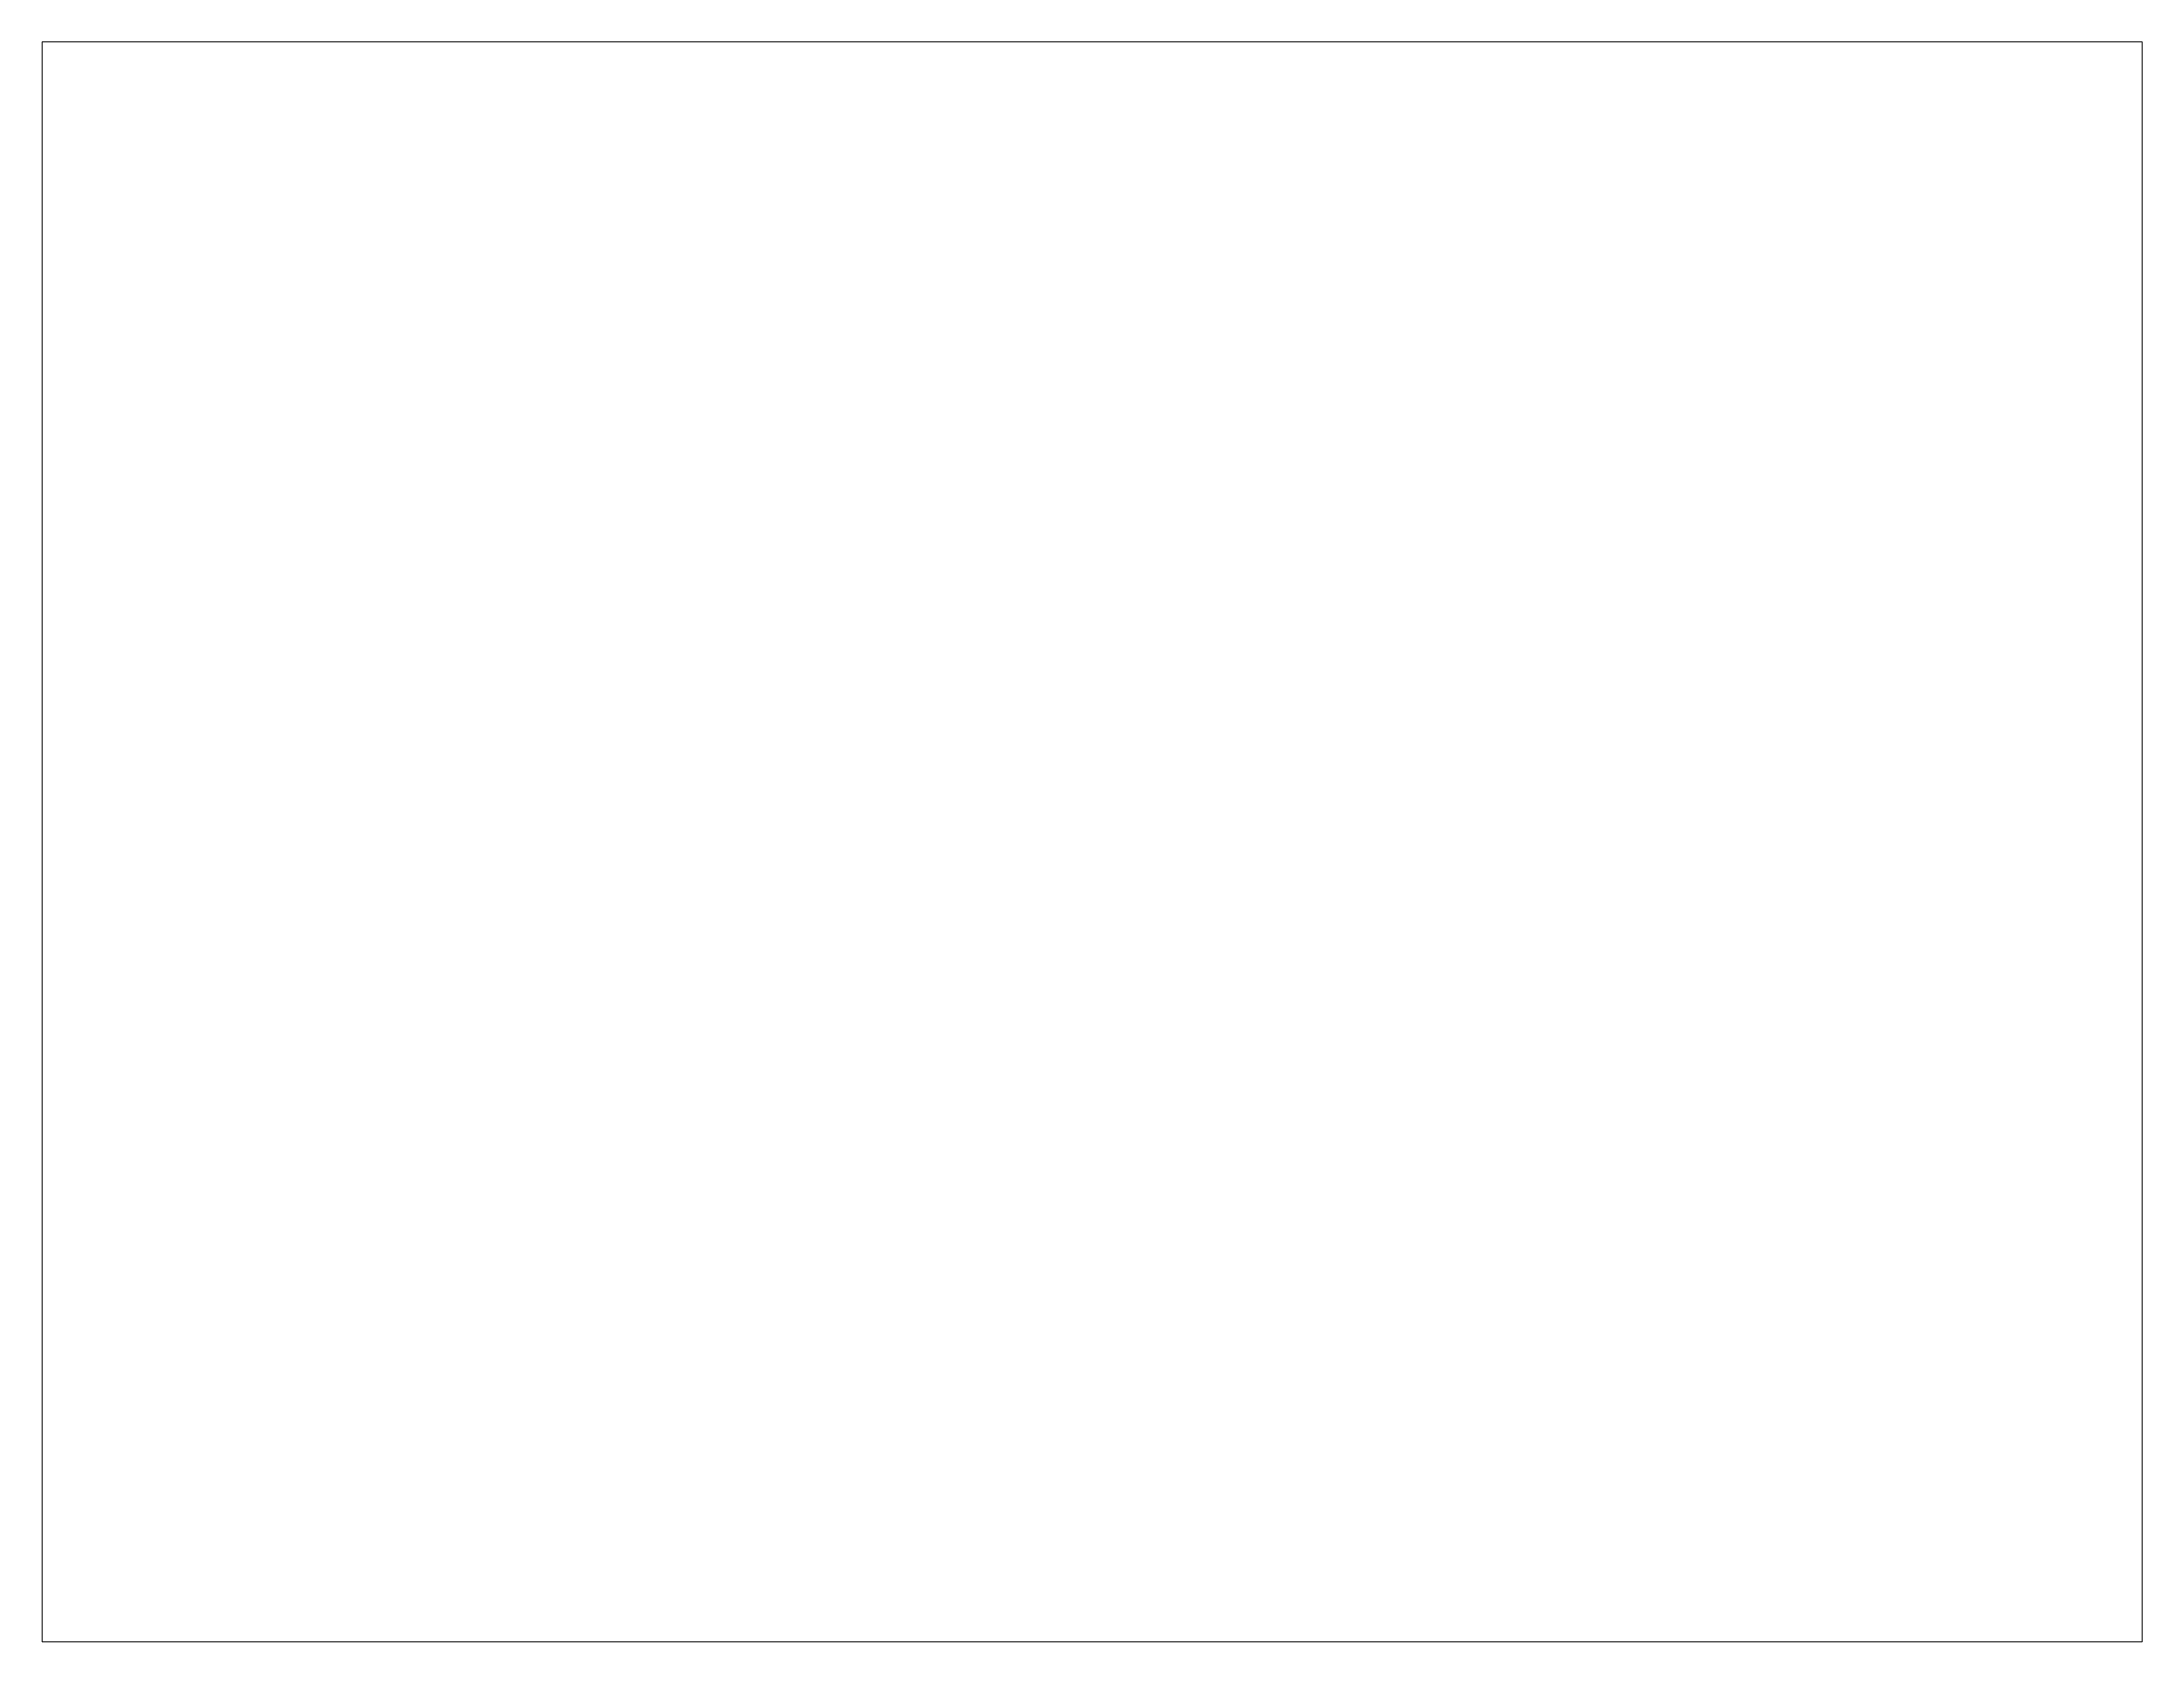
# Paper-space layout 'Layout1' of a CAD drawing. Extents: x 1.05 to 9.45, y 0.8 to 7.2.
# The model-space entities are those that its viewports show. They can reach past a viewport. Long polylines and large blocks are cut down to what shows.
import ezdxf

# ---------------------------------------------------------------- set-up
doc = ezdxf.new("R2010")
doc.units = 0
doc.header["$LTSCALE"] = 0.5
doc.header["$MEASUREMENT"] = 0
doc.linetypes.add('HIDDEN', pattern=[0.375, 0.25, -0.125])
doc.layers.add('DIM', color=4, linetype='CONTINUOUS')
doc.layers.add('TEXT', color=7, linetype='HIDDEN')
doc.styles.add('ROMAND', font='romand.shx')

msp = doc.modelspace()

# ---------------------------------------------------------------- texts
at = {"layer": 'DIM', "char_height": 3, "style": 'ROMAND'}
for s, insert, attachment_point in [('\\A1; ', (133, 1543), 6), ('\\A1;       ', (4705, 1562.5), 6), ('\\A1;       ', (4809, 1566), 4), ('\\A1;       ', (5088, 1512.5), 6), ('\\A1;       ', (5192, 1516), 4), ('\\A1;', (184.40495, 1093.95748), 4), ('\\A1; ', (329.5, 1185.5), 6), ('\\A1; \\P \\P ', (331.5, 1180), 6), ('\\A1; ', (409, 1185.5), 4), ('\\A1; ', (413, 1186), 4), ('\\A1; \\P ', (433, 1180), 4), ('\\A1; ', (466, 1170), 4), ('\\A1;', (1274.40495, 816.95748), 4), ('\\A1; ', (1409.9829, 731.72668), 6), ('\\A1; \\P \\P ', (1411.9829, 726.22668), 6), ('\\A1; ', (1419.5, 908.5), 6), ('\\A1; \\P \\P ', (1421.5, 903), 6), ('\\A1;', (1488.40495, 1331.45748), 4), ('\\A1; ', (1489.4829, 731.72668), 4), ('\\A1; ', (1493.4829, 732.22668), 4), ('\\A1; ', (1499, 908.5), 4), ('\\A1; ', (1503, 909), 4), ('\\A1; \\P ', (1513.4829, 726.22668), 4), ('\\A1; \\P ', (1523, 903), 4), ('\\A1; ', (1556, 893), 4), ('\\A1;       ', (1568, 794), 6), ('\\A1; ', (1633.5, 1423), 6), ('\\A1; \\P \\P ', (1635.5, 1417.5), 6), ('\\A1;       ', (1672, 797.5), 4), ('\\A1; ', (1713, 1423), 4), ('\\A1; ', (1717, 1423.5), 4), ('\\A1; \\P ', (1737, 1417.5), 4), ('\\A1; ', (1770, 1407.5), 4), ('\\A1;       ', (1951, 744), 6), ('\\A1;       ', (2055, 747.5), 4), ('\\A1;', (2061.80895, 1329.3676), 4), ('\\A1; ', (2206.904, 1420.91011), 6), ('\\A1; \\P \\P ', (2208.904, 1415.41011), 6), ('\\A1; ', (2286.404, 1420.91011), 4), ('\\A1; ', (2290.404, 1421.41011), 4), ('\\A1; \\P ', (2310.404, 1415.41011), 4), ('\\A1; ', (2343.404, 1405.41011), 4), ('\\A1;', (2536.40495, 1342.95748), 4), ('\\A1; ', (2681.5, 1434.5), 6), ('\\A1; \\P \\P ', (2683.5, 1429), 6), ('\\A1; ', (2761, 1434.5), 4), ('\\A1; ', (2765, 1435), 4), ('\\A1; \\P ', (2785, 1429), 4), ('\\A1;       ', (2815.5, 799), 6), ('\\A1; ', (2818, 1419), 4), ('\\A1;       ', (2819.5, 991.5), 6), ('\\A1;       ', (2919.5, 802.5), 4), ('\\A1;       ', (2923.5, 995), 4), ('\\A1;       ', (3367.5, 1126.5), 6), ('\\A1;       ', (3471.5, 1130), 4), ('\\A1;       ', (3558.5, 935.5), 6), ('\\A1;       ', (3562.5, 1128), 6), ('\\A1;       ', (3662.5, 939), 4), ('\\A1;       ', (3666.5, 1131.5), 4), ('\\A1;       ', (3962, 1426), 6), ('\\A1;       ', (4066, 1429.5), 4), ('\\A1;       ', (4110.5, 1263), 6), ('\\A1;       ', (4214.5, 1266.5), 4), ('\\A1;       ', (4345, 1376), 6), ('\\A1;       ', (4449, 1379.5), 4), ('\\A1;       ', (4485.5, 1165), 6), ('\\A1;       ', (4589.5, 1168.5), 4), ('\\A1;       ', (5228.5, 1301.5), 6), ('\\A1;       ', (5332.5, 1305), 4), ('\\A1;       ', (421.5, 167), 6), ('\\A1;       ', (425.5, 359.5), 6), ('\\A1;       ', (525.5, 170.5), 4), ('\\A1;       ', (529.5, 363), 4), ('\\A1;', (579.90495, 519.45748), 4), ('\\A1; ', (725, 611), 6), ('\\A1; \\P \\P ', (727, 605.5), 6), ('\\A1; ', (804.5, 611), 4), ('\\A1; ', (808.5, 611.5), 4), ('\\A1; \\P ', (828.5, 605.5), 4), ('\\A1; ', (861.5, 595.5), 4), ('\\A1;       ', (973.5, 494.5), 6), ('\\A1;       ', (1077.5, 498), 4), ('\\A1;', (1264.88785, 640.18416), 4), ('\\A1;', (1437.40495, 631.45748), 4), ('\\A1; ', (1546.4829, 716.22668), 4), ('\\A1; ', (1582.5, 723), 6), ('\\A1; \\P \\P ', (1584.5, 717.5), 6), ('\\A1; ', (1662, 723), 4), ('\\A1; ', (1666, 723.5), 4), ('\\A1; \\P ', (1686, 717.5), 4), ('\\A1; ', (1719, 707.5), 4), ('\\A1;       ', (2091.5, 533), 6), ('\\A1;       ', (2195.5, 536.5), 4)]:
    msp.add_mtext(s, dxfattribs=dict(at, insert=insert, attachment_point=attachment_point))
at = {"layer": 'TEXT', "char_height": 3, "style": 'ROMAND'}
for s, insert, attachment_point in [('\\A1;', (6573.88827, 1704.72422), 4), ('\\A1;', (6722.38827, 1541.72422), 4), ('\\A1;', (6956.88827, 1654.72422), 4), ('\\A1;', (7316.88827, 1841.22422), 4), ('\\A1;', (7610.88827, 1465.72422), 4), ('\\A1;', (7699.88827, 1791.22422), 4), ('\\A1;', (7805.88827, 1467.22422), 4), ('\\A1;', (7840.38827, 1580.22422), 4), ('\\A1;', (8205.38827, 1765.22422), 4), ('\\A1;', (8353.88827, 1602.22422), 4), ('\\A1;', (8588.38827, 1715.22422), 4), ('\\A1;', (8728.88827, 1504.22422), 4), ('\\A1;', (8948.38827, 1901.72422), 4), ('\\A1;', (9331.38827, 1851.72422), 4), ('\\A1;', (9471.88827, 1640.72422), 4), ('\\A1;   ', (1168, 854.5), 6), ('\\A1; \\P ', (1175, 854.5), 6), ('\\A1;', (3585.38827, 773.22422), 4), ('\\A1;', (4179.88827, 1072.72422), 4), ('\\A1;', (4562.88827, 1022.72422), 4), ('\\A1;', (4703.38827, 811.72422), 4), ('\\A1;', (5216.88827, 833.72422), 4), ('\\A1;', (5427.38827, 1077.72422), 4), ('\\A1;', (5431.38827, 1270.22422), 4), ('\\A1;', (5811.38827, 1133.22422), 4), ('\\A1;', (5979.38827, 1405.22422), 4), ('\\A1;', (6170.38827, 1214.22422), 4), ('\\A1;', (6174.38827, 1406.72422), 4), ('\\A1;', (6194.38827, 1083.22422), 4), ('\\A1;', (6334.88827, 872.22422), 4), ('\\A1;', (7058.88827, 1138.22422), 4), ('\\A1;', (7062.88827, 1330.72422), 4), ('\\A1;', (7097.38827, 1443.72422), 4), ('\\A1;', (7801.88827, 1274.72422), 4), ('\\A1;', (3033.38827, 445.72422), 4), ('\\A1;', (3037.38827, 638.22422), 4), ('\\A1;', (4664.88827, 506.22422), 4), ('\\A1;', (4668.88827, 698.72422), 4)]:
    msp.add_mtext(s, dxfattribs=dict(at, insert=insert, attachment_point=attachment_point))

psp = doc.layouts.get("Layout1")

# ---------------------------------------------------------------- viewports
at = {"layer": 'DIM'}
psp.add_viewport(center=(5.25, 4), size=(8.4, 6.4), view_center_point=(32172.62942, 2882.75), view_height=55298.9010327, dxfattribs=at)

doc.saveas('drawing.dxf')
